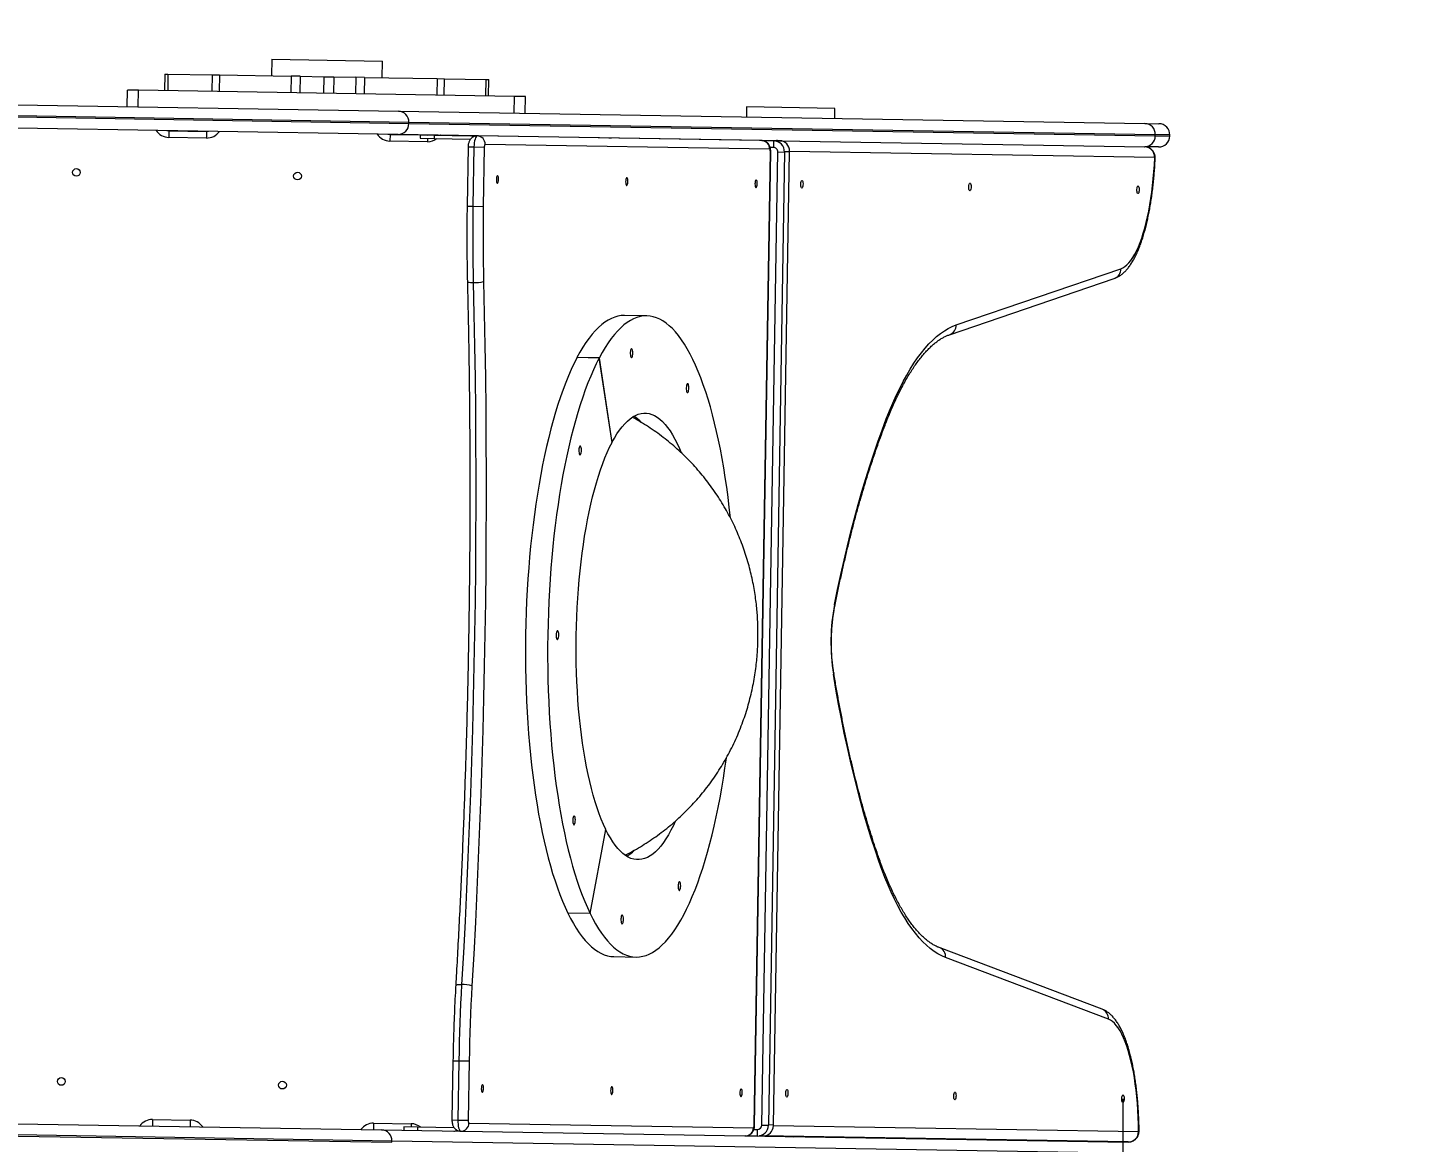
# Model space of a CAD drawing. Header units: millimetres. Extents: x 11861 to 22655, y -2514 to 8239.
# Drawn here: x 20133 to 21394, y 3052 to 4059 of the extents above; entities that cross this region are included whole.
import ezdxf

# ---------------------------------------------------------------- set-up
doc = ezdxf.new("R2010")
doc.units = ezdxf.units.MM
for name, color, linetype in [('DIKOM_ЗОНА', 80, 'Continuous'), ('DIKOM_ОБЪЕКТ', 7, 'Continuous'), ('DIKOM_РАЗМЕР_ОБЪЕКТА', 7, 'Continuous')]:
    doc.layers.add(name, color=color, linetype=linetype)
doc.styles.add('style1', font='arial.ttf', dxfattribs={"width": 0.8})
doc.dimstyles.new('1-50', dxfattribs={"dimtxt": 300, "dimasz": 200, "dimexe": 100, "dimexo": 0, "dimgap": 100, "dimtad": 1, "dimtxsty": 'style1', "dimcen": 200, "dimclrd": 7, "dimclre": 7, "dimclrt": 7, "dimadec": 1, "dimazin": 2, "dimtfac": 1, "dimtmove": 0, "dimatfit": 2, "dimfxl": 0, "dimlwd": 25, "dimlwe": 18, "dimarcsym": 0})

# ---------------------------------------------------------------- blocks, each defined once
blk = doc.blocks.new('*D2')
at = {"layer": 'Defpoints', "color": 0, "transparency": 16777216}
for p in [(15368.6, 3285.8), (21123.9, 3091.2), (21123.9, -1634.5)]:
    blk.add_point(p, dxfattribs=at)
at = {"layer": 'DIKOM_РАЗМЕР_ОБЪЕКТА', "color": 7, "lineweight": 18, "transparency": 16777216}
for p, q in [((15368.6, 3285.8), (15368.6, -1734.5)), ((21123.9, 3091.2), (21123.9, -1734.5))]:
    blk.add_line(p, q, dxfattribs=at)
at = {"layer": 'DIKOM_РАЗМЕР_ОБЪЕКТА', "color": 7, "lineweight": 25, "transparency": 16777216}
blk.add_line((15568.6, -1634.5), (20923.9, -1634.5), dxfattribs=at)
at = {"layer": 'DIKOM_РАЗМЕР_ОБЪЕКТА', "color": 7, "transparency": 16777216}
for points in [[(15568.6, -1601.2), (15568.6, -1667.8), (15368.6, -1634.5)], [(20923.9, -1601.2), (20923.9, -1667.8), (21123.9, -1634.5)]]:
    blk.add_solid(points, dxfattribs=at)
at = {"layer": 'DIKOM_РАЗМЕР_ОБЪЕКТА', "color": 7, "transparency": 16777216, "insert": (18236, -1381.3), "char_height": 300, "attachment_point": 5, "style": 'style1'}
blk.add_mtext('5800', dxfattribs=at)

msp = doc.modelspace()

# ---------------------------------------------------------------- linework, layer by layer
at = {"layer": 'DIKOM_ЗОНА', "color": 3}
msp.add_lwpolyline([(21155.446, 5463.208, -0.41677731), (22655.389, 3950.09), (22644.115, 2661.047, -0.3209542), (21879.007, 1611.419, 0.44512755), (21729.749, 1271.204, -0.31435714), (21561.359, 371.349), (20501.764, -669.872, -0.19891237), (19792.123, -956.571), (18591.204, -946.068, -0.43692321), (16361.83, 1504.354, 0.43692321), (16114.933, 1775.732), (14345.769, 1791.204, -0.41421356), (13354.552, 2799.911), (13368.807, 4429.875, -0.41421356), (14377.514, 5421.092), (16786.632, 5400.023, 0.41421356), (17038.809, 5647.827), (17047.988, 6697.368, -0.41421356), (18561.048, 8184.193), (19371.017, 8177.109, -0.41421356), (20857.842, 6664.049), (20849.546, 5715.394, 0.41677731), (21099.536, 5463.208)], format="xyb", close=True, dxfattribs=at)
at = {"layer": 'DIKOM_ОБЪЕКТ', "color": 7, "linetype": 'Continuous', "lineweight": 15}
for p, q in [((20354.117, 4031.069), (20353.869, 4016.071)), ((20354.117, 4031.069), (20454.103, 4029.414)), ((20453.855, 4014.416), (20454.103, 4029.414)), ((20257.264, 4017.671), (20257.015, 4002.673)), ((20257.264, 4017.671), (20260.17, 4017.623)), ((20260.17, 4017.623), (20259.922, 4002.625)), ((20260.17, 4017.623), (20300.066, 4016.962)), ((20300.066, 4016.962), (20299.818, 4001.964)), ((20300.066, 4016.962), (20306.796, 4016.851)), ((20306.796, 4016.851), (20306.548, 4001.853)), ((20306.796, 4016.851), (20371.568, 4015.778)), ((20371.568, 4015.778), (20371.32, 4000.78)), ((20379.683, 4015.644), (20371.568, 4015.778)), ((20379.683, 4015.644), (20379.435, 4000.646)), ((20379.683, 4015.644), (20401.259, 4015.287)), ((20401.259, 4015.287), (20401.011, 4000.289)), ((20401.259, 4015.287), (20410.282, 4015.137)), ((20410.282, 4015.137), (20410.034, 4000.139)), ((20410.282, 4015.137), (20429.955, 4014.811)), ((20429.955, 4014.811), (20429.707, 3999.814)), ((20437.981, 4014.679), (20429.955, 4014.811)), ((20437.981, 4014.679), (20437.733, 3999.681)), ((20437.981, 4014.679), (20503.712, 4013.59)), ((20503.712, 4013.59), (20503.463, 3998.592)), ((20503.712, 4013.59), (20510.316, 4013.481)), ((20510.068, 3998.483), (20510.316, 4013.481)), ((20510.316, 4013.481), (20547.674, 4012.862)), ((20547.674, 4012.862), (20547.425, 3997.864)), ((20547.674, 4012.862), (20550.46, 4012.816)), ((20550.212, 3997.818), (20550.46, 4012.816)), ((20223.39, 3988.227), (20223.638, 4003.225)), ((20233.637, 4003.06), (20223.638, 4003.225)), ((20233.389, 3988.062), (20233.637, 4003.06)), ((20573.59, 3997.431), (20233.637, 4003.06)), ((20573.342, 3982.433), (20573.59, 3997.431)), ((20583.589, 3997.266), (20573.59, 3997.431)), ((20000.13, 3991.924), (20468.656, 3984.167)), ((20583.341, 3982.268), (20583.589, 3997.266)), ((20783.462, 3987.956), (20783.313, 3978.957)), ((20863.451, 3986.631), (20783.462, 3987.956)), ((20863.302, 3977.633), (20863.451, 3986.631)), ((19999.948, 3980.925), (20478.035, 3973.01)), ((20478.052, 3974.01), (19999.965, 3981.925)), ((20468.656, 3984.167), (21143.761, 3972.989)), ((20478.035, 3973.01), (20478.052, 3974.01)), ((20478.035, 3973.01), (21153.141, 3961.832)), ((21153.158, 3962.832), (20478.052, 3974.01)), ((21143.761, 3972.989), (21156.431, 3972.779)), ((20468.308, 3963.169), (20018.07, 3970.624)), ((20261.033, 3966.367), (20260.934, 3960.368)), ((20294.929, 3959.805), (20260.934, 3960.368)), ((20261.033, 3966.367), (20295.029, 3965.804)), ((20295.029, 3965.804), (20294.929, 3959.805)), ((20461.006, 3963.056), (20460.907, 3957.057)), ((20461.006, 3963.056), (20488.296, 3962.604)), ((20813.377, 3957.456), (20468.308, 3963.169)), ((20488.296, 3962.604), (20488.247, 3959.605)), ((20488.247, 3959.605), (20500.982, 3959.394)), ((20488.296, 3962.604), (20501.032, 3962.393)), ((20501.032, 3962.393), (20500.982, 3959.394)), ((20501.032, 3962.393), (20533.542, 3961.855)), ((20540.019, 3961.748), (20533.542, 3961.855)), ((20797.271, 3957.488), (20540.019, 3961.748)), ((21153.141, 3961.832), (21153.158, 3962.832)), ((21166.248, 3961.615), (21166.265, 3962.615)), ((20494.902, 3956.494), (20460.907, 3957.057)), ((20500.982, 3959.394), (20533.492, 3958.855)), ((20531.623, 3951.885), (20530.736, 3898.269)), ((20533.492, 3958.855), (20533.803, 3958.833)), ((20536.93, 3951.798), (20536.042, 3898.181)), ((20536.93, 3951.798), (20546.294, 3951.642)), ((20546.294, 3951.642), (20545.406, 3898.026)), ((20804.318, 3949.871), (20547.066, 3954.13)), ((20757.83, 3958.376), (20757.826, 3958.142)), ((20790.439, 3067.48), (20805.007, 3947.359)), ((20790.767, 3067.474), (20805.335, 3947.354)), ((20797.224, 3067.367), (20811.792, 3947.247)), ((20797.271, 3957.488), (20807.958, 3957.312)), ((20817.791, 3947.147), (20803.223, 3067.268)), ((20822.149, 3947.31), (20807.581, 3067.43)), ((20807.958, 3957.312), (20807.859, 3951.312)), ((20811.465, 3957.488), (20813.377, 3957.456)), ((20811.792, 3947.247), (20817.791, 3947.147)), ((20813.377, 3957.456), (21143.58, 3951.989)), ((21152.506, 3942.34), (20822.303, 3947.807)), ((21156.084, 3951.782), (21143.58, 3951.989)), ((20536.042, 3898.181), (20545.406, 3898.026)), ((20973.01, 3790.827), (21121.964, 3841.605)), ((20966.991, 3781.985), (21115.945, 3832.764)), ((20693.225, 3799.113), (20673.145, 3799.445)), ((20650.18, 3760.941), (20630.1, 3761.273)), ((20630.1, 3761.273), (20630.105, 3761.237)), ((20650.231, 3760.993), (20630.152, 3761.325)), ((20650.18, 3760.941), (20661.785, 3684.536)), ((20661.836, 3684.588), (20650.231, 3760.993)), ((20641.943, 3258.766), (20656.063, 3334.761)), ((20656.026, 3334.886), (20656.002, 3334.887)), ((20656.026, 3334.886), (20656.02, 3334.851)), ((20641.943, 3258.766), (20621.863, 3259.099)), ((20663.558, 3219.701), (20683.638, 3219.369)), ((21105.008, 3172.187), (20957.817, 3227.869)), ((21110.731, 3163.151), (20963.539, 3218.833)), ((20517.943, 3125.623), (20517.055, 3072.006)), ((20523.25, 3125.535), (20522.362, 3071.918)), ((20523.25, 3125.535), (20532.613, 3125.38)), ((20532.613, 3125.38), (20531.726, 3071.763)), ((19988.169, 3070.761), (20453.405, 3063.058)), ((20246.233, 3072.489), (20246.134, 3066.49)), ((20246.233, 3072.489), (20280.229, 3071.927)), ((20280.229, 3071.927), (20280.13, 3065.927)), ((20446.206, 3069.178), (20446.107, 3063.179)), ((20446.206, 3069.178), (20480.201, 3068.616)), ((20473.447, 3065.727), (20473.397, 3062.727)), ((20486.182, 3065.516), (20473.447, 3065.727)), ((20486.133, 3062.517), (20486.182, 3065.516)), ((20518.692, 3064.978), (20486.182, 3065.516)), ((20519.021, 3064.992), (20518.692, 3064.978)), ((20522.362, 3071.918), (20531.726, 3071.763)), ((20532.415, 3069.251), (20789.667, 3064.992)), ((20797.224, 3067.367), (20803.223, 3067.268)), ((20807.719, 3066.928), (21137.922, 3061.461)), ((19984.698, 3059.817), (20462.785, 3051.902)), ((20462.801, 3052.902), (19984.714, 3060.817)), ((20453.405, 3063.058), (21128.511, 3051.881)), ((20462.785, 3051.902), (20462.801, 3052.902)), ((21137.907, 3041.724), (20462.801, 3052.902)), ((20793.059, 3057.435), (20782.372, 3057.612)), ((20793.159, 3063.434), (20793.059, 3057.435)), ((20796.566, 3057.611), (20795.215, 3057.634)), ((20796.566, 3057.611), (20798.478, 3057.58)), ((21128.681, 3052.112), (20798.478, 3057.58)), ((20848.052, 3056.524), (20848.056, 3056.759))]:
    msp.add_line(p, q, dxfattribs=at)
at = {"layer": 'DIKOM_ОБЪЕКТ', "color": 8, "linetype": 'Continuous', "lineweight": 15}
for p, q in [((20494.951, 3959.494), (20494.902, 3956.494)), ((20506.652, 3962.535), (20506.489, 3962.303)), ((20649.491, 3959.935), (20649.335, 3960.172)), ((21153.141, 3961.832), (21166.248, 3961.615)), ((21166.265, 3962.615), (21153.158, 3962.832)), ((20531.623, 3951.885), (20536.93, 3951.798)), ((20770.562, 3957.931), (20770.565, 3958.165)), ((20807.859, 3951.312), (20804.823, 3951.363)), ((20805.007, 3947.359), (20805.335, 3947.354)), ((20822.149, 3947.31), (20817.793, 3947.382)), ((20530.736, 3898.269), (20536.042, 3898.181)), ((20681.466, 3315.654), (20677.429, 3312.103)), ((20517.943, 3125.623), (20523.25, 3125.535)), ((20480.201, 3068.616), (20480.152, 3065.616)), ((20517.055, 3072.006), (20522.362, 3071.918)), ((20790.439, 3067.48), (20790.767, 3067.474)), ((20807.581, 3067.43), (20803.227, 3067.502)), ((20790.134, 3063.484), (20793.159, 3063.434))]:
    msp.add_line(p, q, dxfattribs=at)
at = {"layer": 'DIKOM_ОБЪЕКТ', "color": 7, "linetype": 'Continuous', "lineweight": 15, "flags": 128}
for points in [[(20259.115, 3966.633), (20259.475, 3966.546), (20261.033, 3966.367)], [(20295.029, 3965.804), (20296.592, 3965.932), (20296.954, 3966.007)], [(20459.088, 3963.322), (20459.448, 3963.235), (20461.006, 3963.056)], [(20495.001, 3962.493), (20496.564, 3962.621), (20496.927, 3962.696)], [(20540.019, 3961.748), (20539.445, 3961.565), (20538.887, 3961.005), (20538.367, 3960.09), (20537.903, 3958.853), (20537.514, 3957.344), (20537.216, 3955.62), (20537.018, 3953.747), (20536.93, 3951.798)], [(20659.06, 3960.011), (20659.42, 3959.925), (20660.978, 3959.745)], [(20547.066, 3954.13), (20546.922, 3954.084), (20546.783, 3953.944), (20546.653, 3953.716), (20546.537, 3953.406), (20546.44, 3953.029), (20546.365, 3952.598), (20546.316, 3952.13), (20546.294, 3951.642)], [(20803.075, 3957.627), (20804.193, 3957.493), (20804.659, 3957.366)], [(20805.007, 3947.359), (20805.001, 3947.847), (20804.967, 3948.317), (20804.907, 3948.75), (20804.822, 3949.13), (20804.717, 3949.443), (20804.594, 3949.676), (20804.459, 3949.82), (20804.318, 3949.871)], [(20822.303, 3947.807), (20822.275, 3947.798), (20822.247, 3947.77), (20822.221, 3947.724), (20822.198, 3947.662), (20822.178, 3947.587), (20822.163, 3947.501), (20822.154, 3947.407), (20822.149, 3947.31)], [(21121.964, 3841.605), (21123.827, 3842.423), (21125.678, 3843.602), (21127.512, 3845.139), (21129.323, 3847.027), (21131.105, 3849.262), (21132.851, 3851.835), (21134.557, 3854.739), (21136.216, 3857.963), (21137.823, 3861.498), (21139.372, 3865.331), (21140.859, 3869.45), (21142.28, 3873.841), (21143.628, 3878.49), (21144.9, 3883.382), (21146.091, 3888.501), (21147.198, 3893.829), (21148.217, 3899.35), (21149.145, 3905.045), (21149.978, 3910.895), (21150.714, 3916.882), (21151.35, 3922.985), (21151.885, 3929.185), (21152.316, 3935.461), (21152.643, 3941.793)], [(21152.643, 3941.793), (21152.644, 3941.896), (21152.639, 3941.997), (21152.628, 3942.092), (21152.611, 3942.176), (21152.59, 3942.245), (21152.564, 3942.297), (21152.536, 3942.329), (21152.506, 3942.34)], [(20558.296, 3925.94), (20557.96, 3925.756), (20557.655, 3925.213), (20557.413, 3924.369), (20557.26, 3923.316), (20557.213, 3922.169), (20557.277, 3921.051), (20557.446, 3920.083), (20557.7, 3919.371), (20558.012, 3918.992), (20558.349, 3918.986), (20558.674, 3919.355), (20558.951, 3920.058), (20559.151, 3921.02), (20559.253, 3922.135), (20559.244, 3923.283), (20559.126, 3924.341), (20558.912, 3925.192), (20558.625, 3925.745), (20558.296, 3925.94)], [(20675.228, 3924.004), (20674.893, 3923.82), (20674.588, 3923.277), (20674.345, 3922.433), (20674.193, 3921.38), (20674.146, 3920.233), (20674.21, 3919.115), (20674.378, 3918.147), (20674.632, 3917.435), (20674.945, 3917.056), (20675.282, 3917.05), (20675.606, 3917.419), (20675.884, 3918.122), (20676.084, 3919.083), (20676.185, 3920.199), (20676.176, 3921.347), (20676.059, 3922.405), (20675.844, 3923.256), (20675.557, 3923.809), (20675.228, 3924.004)], [(20792.161, 3922.068), (20791.826, 3921.884), (20791.52, 3921.341), (20791.278, 3920.497), (20791.125, 3919.444), (20791.079, 3918.297), (20791.143, 3917.178), (20791.311, 3916.211), (20791.565, 3915.499), (20791.878, 3915.12), (20792.214, 3915.114), (20792.539, 3915.483), (20792.817, 3916.186), (20793.017, 3917.147), (20793.118, 3918.263), (20793.109, 3919.411), (20792.991, 3920.469), (20792.777, 3921.32), (20792.49, 3921.873), (20792.161, 3922.068)], [(20833.45, 3914.618), (20833.121, 3914.813), (20832.834, 3915.366), (20832.62, 3916.218), (20832.502, 3917.275), (20832.493, 3918.423), (20832.595, 3919.539), (20832.795, 3920.5), (20833.072, 3921.203), (20833.397, 3921.572), (20833.734, 3921.567), (20834.046, 3921.187), (20834.3, 3920.475), (20834.469, 3919.508), (20834.533, 3918.39), (20834.486, 3917.242), (20834.333, 3916.189), (20834.091, 3915.346), (20833.786, 3914.802), (20833.45, 3914.618)], [(20985.463, 3912.101), (20985.134, 3912.296), (20984.847, 3912.85), (20984.633, 3913.701), (20984.515, 3914.758), (20984.506, 3915.907), (20984.607, 3917.022), (20984.807, 3917.983), (20985.085, 3918.687), (20985.41, 3919.055), (20985.746, 3919.05), (20986.059, 3918.67), (20986.313, 3917.958), (20986.481, 3916.991), (20986.545, 3915.873), (20986.498, 3914.725), (20986.346, 3913.672), (20986.104, 3912.829), (20985.798, 3912.285), (20985.463, 3912.101)], [(21137.475, 3909.584), (21137.146, 3909.779), (21136.859, 3910.333), (21136.645, 3911.184), (21136.527, 3912.241), (21136.518, 3913.39), (21136.62, 3914.505), (21136.82, 3915.467), (21137.097, 3916.17), (21137.422, 3916.538), (21137.759, 3916.533), (21138.071, 3916.154), (21138.325, 3915.442), (21138.494, 3914.474), (21138.558, 3913.356), (21138.511, 3912.208), (21138.358, 3911.156), (21138.116, 3910.312), (21137.811, 3909.768), (21137.475, 3909.584)], [(20536.042, 3898.181), (20535.921, 3889.53), (20535.843, 3880.881), (20535.81, 3872.237), (20535.82, 3863.599), (20535.874, 3854.971), (20535.971, 3846.356), (20536.113, 3837.755), (20536.298, 3829.171)], [(20545.406, 3898.026), (20545.286, 3889.505), (20545.21, 3880.986), (20545.177, 3872.471), (20545.187, 3863.963), (20545.24, 3855.464), (20545.336, 3846.978), (20545.476, 3838.506), (20545.658, 3830.052)], [(20536.298, 3829.171), (20536.938, 3800.464), (20537.472, 3771.713), (20537.899, 3742.923), (20538.219, 3714.097), (20538.433, 3685.242), (20538.54, 3656.36), (20538.541, 3627.458), (20538.434, 3598.539), (20538.222, 3569.608), (20537.902, 3540.669), (20537.476, 3511.728), (20536.944, 3482.789), (20536.305, 3453.856), (20535.56, 3424.933), (20534.709, 3396.027), (20533.751, 3367.14), (20532.688, 3338.278), (20531.519, 3309.445), (20530.245, 3280.646), (20528.865, 3251.886), (20527.38, 3223.168), (20525.79, 3194.498)], [(20545.658, 3830.052), (20546.3, 3801.251), (20546.835, 3772.406), (20547.264, 3743.522), (20547.585, 3714.602), (20547.8, 3685.653), (20547.907, 3656.677), (20547.908, 3627.68), (20547.801, 3598.667), (20547.588, 3569.642), (20547.268, 3540.609), (20546.84, 3511.573), (20546.306, 3482.539), (20545.665, 3453.512), (20544.918, 3424.495), (20544.064, 3395.494), (20543.103, 3366.513), (20542.036, 3337.557), (20540.864, 3308.631), (20539.585, 3279.738), (20538.201, 3250.883), (20536.711, 3222.072), (20535.116, 3193.308)], [(20673.145, 3799.445), (20673.13, 3799.445), (20670.168, 3799.316), (20667.204, 3798.833), (20664.242, 3797.998), (20661.284, 3796.811), (20658.335, 3795.275), (20655.399, 3793.39), (20652.478, 3791.159), (20649.576, 3788.585), (20646.698, 3785.671), (20643.845, 3782.421), (20641.023, 3778.838), (20638.234, 3774.926), (20635.481, 3770.692), (20632.769, 3766.139), (20630.1, 3761.273)], [(20768.815, 3616.578), (20767.818, 3625.856), (20766.719, 3635.049), (20765.524, 3644.088), (20764.236, 3652.963), (20762.855, 3661.662), (20761.383, 3670.176), (20759.823, 3678.494), (20758.175, 3686.605), (20756.443, 3694.501), (20754.627, 3702.17), (20752.731, 3709.604), (20750.757, 3716.794), (20748.707, 3723.731), (20746.583, 3730.407), (20744.389, 3736.813), (20742.126, 3742.941), (20739.798, 3748.785), (20737.407, 3754.337), (20734.957, 3759.59), (20732.449, 3764.538), (20729.889, 3769.175), (20727.277, 3773.495), (20724.619, 3777.493), (20721.916, 3781.164), (20719.172, 3784.504), (20716.392, 3787.508), (20713.576, 3790.173), (20710.731, 3792.496), (20707.858, 3794.473), (20704.961, 3796.103), (20702.045, 3797.383), (20699.111, 3798.312), (20696.165, 3798.889), (20693.209, 3799.113), (20690.248, 3798.983), (20687.284, 3798.501), (20684.321, 3797.666), (20681.364, 3796.479), (20678.415, 3794.942), (20675.478, 3793.057), (20672.558, 3790.827), (20669.656, 3788.253), (20666.777, 3785.339), (20663.925, 3782.088), (20661.103, 3778.505), (20658.313, 3774.594), (20655.561, 3770.359), (20652.849, 3765.806), (20650.18, 3760.941)], [(20909.849, 3705.818), (20912.793, 3713.171), (20915.795, 3720.234), (20918.852, 3726.999), (20921.963, 3733.462), (20925.124, 3739.616), (20928.332, 3745.455), (20931.584, 3750.975), (20934.878, 3756.171), (20938.211, 3761.038), (20941.58, 3765.572), (20944.981, 3769.769), (20948.413, 3773.625), (20951.871, 3777.137), (20955.353, 3780.301), (20958.855, 3783.115), (20962.375, 3785.577), (20965.91, 3787.684), (20969.456, 3789.434), (20973.01, 3790.827)], [(20630.152, 3761.325), (20627.529, 3756.153), (20624.956, 3750.68), (20622.437, 3744.914), (20619.973, 3738.86), (20617.568, 3732.528), (20615.225, 3725.923), (20612.947, 3719.055), (20610.737, 3711.932), (20608.596, 3704.562), (20606.529, 3696.954), (20604.537, 3689.119), (20602.623, 3681.064), (20600.789, 3672.8), (20599.037, 3664.338), (20597.37, 3655.687), (20595.789, 3646.857), (20594.297, 3637.861), (20592.895, 3628.708), (20591.585, 3619.41), (20590.368, 3609.978), (20589.247, 3600.424), (20588.222, 3590.759), (20587.295, 3580.995), (20586.466, 3571.144), (20585.738, 3561.218), (20585.11, 3551.229), (20584.584, 3541.189), (20584.159, 3531.111), (20583.838, 3521.006), (20583.619, 3510.887), (20583.504, 3500.767), (20583.492, 3490.657), (20583.583, 3480.571), (20583.778, 3470.52), (20584.076, 3460.516), (20584.477, 3450.572), (20584.979, 3440.699), (20585.584, 3430.911), (20586.289, 3421.219), (20587.095, 3411.634), (20587.999, 3402.168), (20589.002, 3392.833), (20590.101, 3383.64), (20591.296, 3374.601), (20592.584, 3365.726), (20593.965, 3357.026), (20595.437, 3348.513), (20596.997, 3340.195), (20598.645, 3332.084), (20600.377, 3324.188), (20602.192, 3316.519), (20604.088, 3309.085), (20606.063, 3301.895), (20608.113, 3294.958), (20610.236, 3288.282), (20612.431, 3281.876), (20614.694, 3275.748), (20617.022, 3269.904), (20619.413, 3264.352), (20621.863, 3259.099)], [(20650.231, 3760.993), (20647.609, 3755.82), (20645.036, 3750.348), (20642.516, 3744.581), (20640.053, 3738.528), (20637.648, 3732.195), (20635.305, 3725.591), (20633.027, 3718.723), (20630.816, 3711.599), (20628.676, 3704.229), (20626.609, 3696.622), (20624.616, 3688.786), (20622.702, 3680.731), (20620.868, 3672.468), (20619.116, 3664.005), (20617.449, 3655.354), (20615.868, 3646.525), (20614.376, 3637.529), (20612.974, 3628.376), (20611.664, 3619.078), (20610.448, 3609.646), (20609.327, 3600.092), (20608.302, 3590.427), (20607.374, 3580.663), (20606.546, 3570.812), (20605.817, 3560.886), (20605.19, 3550.896), (20604.663, 3540.857), (20604.239, 3530.778), (20603.917, 3520.674), (20603.698, 3510.555), (20603.583, 3500.435), (20603.571, 3490.325), (20603.663, 3480.238), (20603.858, 3470.187), (20604.155, 3460.183), (20604.556, 3450.239), (20605.059, 3440.367), (20605.664, 3430.579), (20606.369, 3420.886), (20607.175, 3411.301), (20608.079, 3401.835), (20609.082, 3392.501), (20610.181, 3383.308), (20611.375, 3374.269), (20612.664, 3365.394), (20614.045, 3356.694), (20615.516, 3348.18), (20617.077, 3339.862), (20618.724, 3331.751), (20620.457, 3323.856), (20622.272, 3316.187), (20624.168, 3308.752), (20626.142, 3301.562), (20628.192, 3294.625), (20630.316, 3287.95), (20632.511, 3281.544), (20634.773, 3275.415), (20637.102, 3269.571), (20639.492, 3264.02), (20641.943, 3258.766)], [(20680.427, 3763.454), (20680.573, 3764.562), (20680.618, 3765.751), (20680.56, 3766.914), (20680.403, 3767.949), (20680.16, 3768.764), (20679.855, 3769.286), (20679.513, 3769.47), (20679.166, 3769.297), (20678.843, 3768.785), (20678.574, 3767.978), (20678.383, 3766.949), (20678.286, 3765.788), (20678.292, 3764.598), (20678.402, 3763.487), (20678.603, 3762.551), (20678.88, 3761.875), (20679.208, 3761.518), (20679.556, 3761.513), (20679.895, 3761.859), (20680.194, 3762.526), (20680.427, 3763.454)], [(20731.123, 3731.667), (20731.268, 3732.775), (20731.314, 3733.963), (20731.256, 3735.127), (20731.098, 3736.162), (20730.856, 3736.977), (20730.551, 3737.499), (20730.209, 3737.682), (20729.861, 3737.51), (20729.539, 3736.998), (20729.27, 3736.191), (20729.078, 3735.161), (20728.982, 3734), (20728.988, 3732.811), (20729.097, 3731.699), (20729.299, 3730.764), (20729.576, 3730.087), (20729.903, 3729.731), (20730.252, 3729.725), (20730.591, 3730.071), (20730.89, 3730.738), (20731.123, 3731.667)], [(20661.785, 3684.536), (20664.019, 3688.577), (20666.297, 3692.303), (20668.613, 3695.708), (20670.964, 3698.786), (20673.346, 3701.53), (20675.754, 3703.938), (20678.184, 3706.003), (20680.633, 3707.724), (20683.095, 3709.096), (20685.566, 3710.117), (20688.043, 3710.785), (20690.52, 3711.1), (20692.993, 3711.061), (20695.458, 3710.667), (20697.911, 3709.92), (20700.348, 3708.821), (20702.763, 3707.371), (20705.153, 3705.574), (20707.514, 3703.432), (20709.842, 3700.949), (20712.132, 3698.13), (20714.38, 3694.979), (20716.583, 3691.502), (20718.736, 3687.705), (20720.836, 3683.595), (20722.88, 3679.179), (20724.489, 3675.386)], [(20681.252, 3706.796), (20680.794, 3707.044), (20680.112, 3707.388)], [(20863.015, 3538.045), (20865.799, 3551.665), (20868.677, 3565.065), (20871.647, 3578.235), (20874.708, 3591.169), (20877.857, 3603.857), (20881.092, 3616.293), (20884.413, 3628.469), (20887.815, 3640.377), (20891.299, 3652.011), (20894.861, 3663.363), (20898.499, 3674.426), (20902.211, 3685.194), (20905.995, 3695.66), (20909.849, 3705.818)], [(20656.063, 3334.761), (20654.02, 3339.177), (20652.037, 3343.892), (20650.118, 3348.896), (20648.266, 3354.181), (20646.485, 3359.739), (20644.778, 3365.559), (20643.147, 3371.63), (20641.596, 3377.943), (20640.127, 3384.487), (20638.743, 3391.249), (20637.446, 3398.218), (20636.238, 3405.382), (20635.123, 3412.728), (20634.1, 3420.243), (20633.174, 3427.914), (20632.344, 3435.728), (20631.612, 3443.671), (20630.981, 3451.728), (20630.45, 3459.887), (20630.021, 3468.132), (20629.695, 3476.449), (20629.472, 3484.824), (20629.352, 3493.241), (20629.336, 3501.686), (20629.424, 3510.145), (20629.615, 3518.602), (20629.91, 3527.042), (20630.307, 3535.451), (20630.807, 3543.815), (20631.407, 3552.117), (20632.108, 3560.344), (20632.908, 3568.481), (20633.805, 3576.515), (20634.798, 3584.43), (20635.885, 3592.213), (20637.064, 3599.851), (20638.334, 3607.33), (20639.692, 3614.636), (20641.135, 3621.758), (20642.661, 3628.682), (20644.268, 3635.396), (20645.952, 3641.889), (20647.711, 3648.15), (20649.541, 3654.166), (20651.439, 3659.929), (20653.403, 3665.426), (20655.428, 3670.65), (20657.511, 3675.591), (20659.649, 3680.239), (20661.836, 3684.588)], [(20633.055, 3681.294), (20632.707, 3681.122), (20632.384, 3680.609), (20632.115, 3679.803), (20631.924, 3678.773), (20631.828, 3677.612), (20631.834, 3676.423), (20631.943, 3675.311), (20632.145, 3674.375), (20632.422, 3673.699), (20632.749, 3673.342), (20633.098, 3673.337), (20633.437, 3673.683), (20633.736, 3674.35), (20633.968, 3675.279), (20634.114, 3676.386), (20634.16, 3677.575), (20634.101, 3678.738), (20633.944, 3679.774), (20633.702, 3680.588), (20633.396, 3681.111), (20633.055, 3681.294)], [(20612.535, 3514.415), (20612.187, 3514.242), (20611.864, 3513.73), (20611.596, 3512.923), (20611.404, 3511.894), (20611.307, 3510.733), (20611.314, 3509.543), (20611.423, 3508.432), (20611.625, 3507.496), (20611.902, 3506.82), (20612.229, 3506.463), (20612.578, 3506.458), (20612.916, 3506.804), (20613.216, 3507.471), (20613.448, 3508.399), (20613.594, 3509.507), (20613.64, 3510.695), (20613.581, 3511.859), (20613.424, 3512.894), (20613.182, 3513.709), (20612.876, 3514.231), (20612.535, 3514.415)], [(20903.227, 3305.887), (20899.712, 3316.167), (20896.276, 3326.752), (20892.923, 3337.637), (20889.653, 3348.815), (20886.469, 3360.278), (20883.372, 3372.02), (20880.366, 3384.035), (20877.45, 3396.314), (20874.628, 3408.85), (20871.901, 3421.636), (20869.27, 3434.663), (20866.737, 3447.925), (20864.304, 3461.413), (20861.973, 3475.118)], [(20641.949, 3258.802), (20644.413, 3253.944), (20646.974, 3249.307), (20649.585, 3244.987), (20652.244, 3240.989), (20654.947, 3237.318), (20657.69, 3233.978), (20660.471, 3230.974), (20663.286, 3228.309), (20666.132, 3225.986), (20669.005, 3224.009), (20671.901, 3222.379), (20674.818, 3221.098), (20677.751, 3220.169), (20680.698, 3219.593), (20683.653, 3219.369), (20686.615, 3219.498), (20689.579, 3219.981), (20692.541, 3220.816), (20695.499, 3222.003), (20698.448, 3223.539), (20701.384, 3225.424), (20704.305, 3227.655), (20707.207, 3230.229), (20710.085, 3233.143), (20712.938, 3236.394), (20715.76, 3239.977), (20718.549, 3243.888), (20721.302, 3248.122), (20724.014, 3252.675), (20726.683, 3257.541), (20729.306, 3262.713), (20731.878, 3268.186), (20734.398, 3273.952), (20736.862, 3280.006), (20739.267, 3286.338), (20741.61, 3292.943), (20743.888, 3299.811), (20746.098, 3306.934), (20748.238, 3314.304), (20750.306, 3321.912), (20752.298, 3329.747), (20754.212, 3337.802), (20756.046, 3346.066), (20757.798, 3354.528), (20759.465, 3363.179), (20761.046, 3372.008), (20762.538, 3381.005), (20763.94, 3390.158), (20765.219, 3399.222)], [(20627.537, 3346.969), (20627.19, 3346.797), (20626.867, 3346.285), (20626.598, 3345.478), (20626.407, 3344.448), (20626.31, 3343.287), (20626.316, 3342.098), (20626.425, 3340.986), (20626.627, 3340.051), (20626.904, 3339.375), (20627.232, 3339.018), (20627.58, 3339.012), (20627.919, 3339.358), (20628.218, 3340.025), (20628.451, 3340.954), (20628.596, 3342.062), (20628.642, 3343.25), (20628.584, 3344.414), (20628.426, 3345.449), (20628.184, 3346.264), (20627.879, 3346.786), (20627.537, 3346.969)], [(20718.977, 3341.984), (20717.266, 3338.294), (20715.078, 3333.946), (20712.843, 3329.905), (20710.566, 3326.179), (20708.249, 3322.774), (20705.898, 3319.696), (20703.517, 3316.951), (20701.109, 3314.544), (20698.678, 3312.478), (20696.23, 3310.758), (20693.768, 3309.386), (20691.296, 3308.365), (20688.82, 3307.696), (20686.343, 3307.381), (20683.87, 3307.421), (20681.404, 3307.814), (20678.951, 3308.562), (20676.515, 3309.661), (20674.099, 3311.111), (20671.709, 3312.908), (20669.348, 3315.05), (20667.021, 3317.533), (20664.731, 3320.352), (20662.483, 3323.503), (20660.28, 3326.98), (20658.127, 3330.776), (20656.026, 3334.886)], [(20673.585, 3311.466), (20674.25, 3311.775), (20674.716, 3312.007)], [(20963.539, 3218.833), (20960.033, 3220.342), (20956.547, 3222.209), (20953.084, 3224.432), (20949.648, 3227.009), (20946.24, 3229.938), (20942.865, 3233.216), (20939.525, 3236.84), (20936.223, 3240.807), (20932.963, 3245.115), (20929.746, 3249.757), (20926.576, 3254.732), (20923.456, 3260.034), (20920.388, 3265.659), (20917.375, 3271.601), (20914.419, 3277.856), (20911.525, 3284.418), (20908.692, 3291.281), (20905.926, 3298.44), (20903.227, 3305.887)], [(20721.681, 3281.604), (20721.883, 3280.669), (20722.16, 3279.993), (20722.487, 3279.636), (20722.836, 3279.63), (20723.175, 3279.976), (20723.474, 3280.643), (20723.707, 3281.572), (20723.852, 3282.68), (20723.898, 3283.868), (20723.839, 3285.032), (20723.682, 3286.067), (20723.44, 3286.882), (20723.135, 3287.404), (20722.793, 3287.587), (20722.445, 3287.415), (20722.123, 3286.903), (20721.854, 3286.096), (20721.662, 3285.066), (20721.566, 3283.905), (20721.572, 3282.716), (20721.681, 3281.604)], [(20621.887, 3259.098), (20624.334, 3254.276), (20626.894, 3249.639), (20629.506, 3245.319), (20632.164, 3241.321), (20634.867, 3237.65), (20637.611, 3234.31), (20640.391, 3231.306), (20643.207, 3228.641), (20646.052, 3226.318), (20648.925, 3224.341), (20651.822, 3222.711), (20654.738, 3221.431), (20657.672, 3220.502), (20660.618, 3219.925), (20663.558, 3219.701)], [(20669.963, 3251.449), (20670.165, 3250.513), (20670.442, 3249.837), (20670.769, 3249.48), (20671.118, 3249.475), (20671.457, 3249.821), (20671.756, 3250.488), (20671.989, 3251.416), (20672.134, 3252.524), (20672.18, 3253.713), (20672.122, 3254.876), (20671.964, 3255.911), (20671.722, 3256.726), (20671.417, 3257.248), (20671.075, 3257.432), (20670.727, 3257.259), (20670.405, 3256.747), (20670.136, 3255.94), (20669.945, 3254.911), (20669.848, 3253.75), (20669.854, 3252.56), (20669.963, 3251.449)], [(20525.79, 3194.498), (20525.321, 3185.925), (20524.895, 3177.334), (20524.512, 3168.726), (20524.172, 3160.105), (20523.876, 3151.473), (20523.624, 3142.832), (20523.415, 3134.185), (20523.25, 3125.535)], [(20535.116, 3193.308), (20534.653, 3184.864), (20534.234, 3176.402), (20533.856, 3167.923), (20533.522, 3159.431), (20533.23, 3150.928), (20532.982, 3142.417), (20532.776, 3133.9), (20532.613, 3125.38)], [(21138.076, 3062.003), (21137.96, 3068.342), (21137.736, 3074.629), (21137.407, 3080.843), (21136.973, 3086.964), (21136.436, 3092.972), (21135.797, 3098.847), (21135.058, 3104.569), (21134.223, 3110.121), (21133.293, 3115.483), (21132.271, 3120.638), (21131.162, 3125.569), (21129.968, 3130.261), (21128.694, 3134.697), (21127.344, 3138.863), (21125.922, 3142.745), (21124.433, 3146.331), (21122.882, 3149.608), (21121.273, 3152.567), (21119.613, 3155.196), (21117.907, 3157.489), (21116.159, 3159.436), (21114.377, 3161.033), (21112.565, 3162.272), (21110.731, 3163.151)], [(20544.688, 3104.053), (20544.352, 3103.869), (20544.047, 3103.325), (20543.805, 3102.482), (20543.652, 3101.429), (20543.605, 3100.281), (20543.67, 3099.163), (20543.838, 3098.196), (20544.092, 3097.484), (20544.404, 3097.104), (20544.741, 3097.099), (20545.066, 3097.468), (20545.343, 3098.171), (20545.544, 3099.132), (20545.645, 3100.248), (20545.636, 3101.396), (20545.518, 3102.453), (20545.304, 3103.305), (20545.017, 3103.858), (20544.688, 3104.053)], [(20661.62, 3102.117), (20661.285, 3101.933), (20660.98, 3101.389), (20660.738, 3100.546), (20660.585, 3099.493), (20660.538, 3098.345), (20660.602, 3097.227), (20660.77, 3096.26), (20661.025, 3095.548), (20661.337, 3095.168), (20661.674, 3095.163), (20661.998, 3095.532), (20662.276, 3096.235), (20662.476, 3097.196), (20662.577, 3098.312), (20662.569, 3099.46), (20662.451, 3100.517), (20662.237, 3101.369), (20661.95, 3101.922), (20661.62, 3102.117)], [(20778.553, 3100.181), (20778.218, 3099.997), (20777.912, 3099.453), (20777.67, 3098.61), (20777.518, 3097.557), (20777.471, 3096.409), (20777.535, 3095.291), (20777.703, 3094.324), (20777.957, 3093.612), (20778.27, 3093.232), (20778.606, 3093.227), (20778.931, 3093.596), (20779.209, 3094.299), (20779.409, 3095.26), (20779.51, 3096.375), (20779.501, 3097.524), (20779.383, 3098.581), (20779.169, 3099.433), (20778.882, 3099.986), (20778.553, 3100.181)], [(20819.843, 3092.731), (20819.514, 3092.926), (20819.226, 3093.479), (20819.012, 3094.33), (20818.895, 3095.388), (20818.886, 3096.536), (20818.987, 3097.651), (20819.187, 3098.613), (20819.464, 3099.316), (20819.789, 3099.685), (20820.126, 3099.679), (20820.439, 3099.3), (20820.693, 3098.588), (20820.861, 3097.62), (20820.925, 3096.502), (20820.878, 3095.355), (20820.725, 3094.302), (20820.483, 3093.458), (20820.178, 3092.915), (20819.843, 3092.731)], [(20971.855, 3090.214), (20971.526, 3090.409), (20971.239, 3090.962), (20971.025, 3091.814), (20970.907, 3092.871), (20970.898, 3094.019), (20970.999, 3095.135), (20971.199, 3096.096), (20971.477, 3096.799), (20971.802, 3097.168), (20972.139, 3097.162), (20972.451, 3096.783), (20972.705, 3096.071), (20972.873, 3095.104), (20972.937, 3093.985), (20972.891, 3092.838), (20972.738, 3091.785), (20972.496, 3090.941), (20972.19, 3090.398), (20971.855, 3090.214)], [(21123.867, 3087.697), (21123.539, 3087.892), (21123.251, 3088.445), (21123.037, 3089.297), (21122.919, 3090.354), (21122.911, 3091.502), (21123.012, 3092.618), (21123.212, 3093.579), (21123.489, 3094.282), (21123.814, 3094.651), (21124.151, 3094.646), (21124.463, 3094.266), (21124.717, 3093.554), (21124.886, 3092.587), (21124.95, 3091.469), (21124.903, 3090.321), (21124.75, 3089.268), (21124.508, 3088.424), (21124.203, 3087.881), (21123.867, 3087.697)], [(20522.362, 3071.918), (20522.386, 3069.967), (20522.521, 3068.088), (20522.763, 3066.355), (20523.101, 3064.834), (20523.523, 3063.583), (20524.014, 3062.651), (20524.553, 3062.073), (20525.12, 3061.871)], [(20531.726, 3071.763), (20531.732, 3071.275), (20531.766, 3070.806), (20531.826, 3070.372), (20531.911, 3069.992), (20532.016, 3069.679), (20532.139, 3069.446), (20532.273, 3069.302), (20532.415, 3069.251)], [(20789.667, 3064.992), (20789.81, 3065.038), (20789.95, 3065.178), (20790.08, 3065.407), (20790.196, 3065.716), (20790.293, 3066.093), (20790.368, 3066.524), (20790.417, 3066.992), (20790.439, 3067.48)], [(20807.581, 3067.43), (20807.582, 3067.333), (20807.589, 3067.239), (20807.601, 3067.152), (20807.618, 3067.076), (20807.639, 3067.013), (20807.664, 3066.967), (20807.691, 3066.938), (20807.719, 3066.928)], [(21137.922, 3061.461), (21137.952, 3061.471), (21137.981, 3061.502), (21138.008, 3061.553), (21138.032, 3061.622), (21138.052, 3061.705), (21138.066, 3061.799), (21138.074, 3061.9), (21138.076, 3062.003)]]:
    msp.add_lwpolyline(points, dxfattribs=at)
at = {"layer": 'DIKOM_ОБЪЕКТ', "color": 8, "linetype": 'Continuous', "lineweight": 15, "flags": 128}
for points in [[(20811.465, 3957.488), (20810.891, 3957.305), (20810.49, 3956.942)], [(21152.643, 3941.793), (21153.005, 3941.619), (21153.05, 3941.534)], [(20530.989, 3829.989), (20531.024, 3829.898), (20531.308, 3829.714), (20531.868, 3829.548), (20532.683, 3829.406), (20533.721, 3829.293), (20534.941, 3829.214), (20536.298, 3829.171)], [(20863.247, 3536.336), (20863.284, 3537.06), (20863.015, 3538.045)], [(20862.262, 3476.817), (20862.274, 3476.093), (20861.973, 3475.118)], [(20520.457, 3193.857), (20520.495, 3193.947), (20520.785, 3194.121), (20521.35, 3194.268), (20522.169, 3194.383), (20523.21, 3194.462), (20524.432, 3194.5), (20525.79, 3194.498)], [(20795.985, 3057.822), (20795.999, 3057.813), (20796.566, 3057.611)], [(20798.478, 3057.58), (20797.911, 3057.781), (20797.385, 3058.34)], [(21138.492, 3062.248), (21138.444, 3062.165), (21138.076, 3062.003)]]:
    msp.add_lwpolyline(points, dxfattribs=at)
at = {"layer": 'DIKOM_ОБЪЕКТ', "color": 7, "linetype": 'Continuous', "lineweight": 15}
for centre in [(20177.399, 3928.746), (20377.372, 3925.435), (20163.791, 3106.859), (20363.764, 3103.548)]:
    msp.add_circle(centre, 3.5, dxfattribs=at)
for centre, radius, start, end in [((20468.247, 3972.958), 9.789, 270.359326, 0.303037), ((20468.27, 3974.385), 9.789, 357.799969, 87.743303), ((21143.376, 3963.208), 9.789, 357.799677, 87.743595), ((21156.266, 3962.781), 10, 359.051451, 89.051451), ((20533.441, 3956.303), 5.553, 57.15081, 88.962514), ((20539.73, 3954.412), 7.342, 357.799539, 87.743904), ((21143.353, 3961.78), 9.789, 270.359034, 0.303329), ((21156.249, 3961.781), 10, 269.051451, 359.051451), ((20796.982, 3950.153), 7.342, 357.800488, 87.742954), ((20807.793, 3947.313), 4, 359.051451, 89.051451), ((20807.793, 3947.313), 10, 359.051451, 89.051451), ((20813.011, 3948.164), 9.299, 357.800158, 87.743069), ((21143.213, 3942.697), 9.3, 357.801625, 87.742353), ((20538.042, 3860.837), 31.714, 266.847885, 283.895567), ((20663.723, 3679.84), 33.693, 42.774463, 57.796539), ((21046.147, 3503.541), 186.354, 169.329911, 188.772991), ((20658.149, 3339.478), 33.605, 300.299657, 315.073856), ((20526.485, 3162.792), 31.714, 74.207336, 91.255018), ((20525.074, 3069.212), 7.342, 270.358999, 0.303364), ((20782.325, 3064.953), 7.342, 270.359949, 0.302414), ((20793.225, 3067.434), 10, 269.051451, 359.051451), ((20793.225, 3067.434), 4, 269.051451, 359.051451), ((20798.42, 3066.879), 9.299, 270.359469, 0.30293), ((20453.02, 3053.277), 9.789, 357.799969, 87.743303), ((20518.726, 3067.531), 5.553, 269.140583, 300.88369), ((20825.596, 3059.397), 2.5, 269.051451, 294.058939), ((21128.622, 3061.412), 9.3, 270.360186, 0.301462)]:
    msp.add_arc(centre, radius, start, end, dxfattribs=at)
at = {"layer": 'DIKOM_ОБЪЕКТ', "color": 8, "linetype": 'Continuous', "lineweight": 15}
for centre, radius, start, end in [((20261.166, 3974.366), 14, 212.740676, 269.051451), ((20295.161, 3973.803), 14, 269.051451, 325.362227), ((20461.138, 3971.055), 14, 212.740676, 269.051451), ((20495.134, 3970.492), 14, 269.051451, 307.264662), ((20813.766, 3955.582), 1.914, 101.720311, 155.559321), ((21112.934, 3841.282), 9.035, 289.466847, 2.048181), ((20963.98, 3790.504), 9.035, 289.55606, 2.048627), ((20904.323, 3704.548), 5.669, 339.14215, 12.935205), ((20897.747, 3307.338), 5.669, 345.167222, 18.971901), ((20954.459, 3219.413), 9.098, 356.347351, 68.319998), ((21101.651, 3163.731), 9.098, 356.347359, 68.343595), ((20246.002, 3058.491), 14, 89.051451, 144.201547), ((20279.997, 3057.928), 14, 33.901356, 89.051451), ((20445.974, 3055.18), 14, 89.051451, 144.201547), ((20479.97, 3054.618), 14, 50.838241, 89.051451)]:
    msp.add_arc(centre, radius, start, end, dxfattribs=at)
at = {"layer": 'DIKOM_ОБЪЕКТ', "color": 7, "linetype": 'Continuous', "lineweight": 15}
for points, knots in [([(20540.019, 3961.748), (20539.473, 3961.724), (20538.442, 3961.678), (20537.01, 3961.234), (20535.777, 3960.61), (20534.724, 3959.82), (20533.847, 3958.911), (20533.134, 3957.908), (20532.569, 3956.812), (20532.125, 3955.585), (20531.802, 3954.173), (20531.654, 3952.901), (20531.63, 3952.113), (20531.623, 3951.885)], [0, 0, 0, 0, 0.11125348, 0.21032362, 0.30397145, 0.39328572, 0.47930559, 0.56341841, 0.64796429, 0.73737922, 0.83949717, 0.95370113, 1, 1, 1, 1]), ([(20805.335, 3947.354), (20805.335, 3947.642), (20805.335, 3948.485), (20805.195, 3949.96), (20804.845, 3951.52), (20804.289, 3952.925), (20803.617, 3954.089), (20802.744, 3955.155), (20801.671, 3956.079), (20800.421, 3956.81), (20799.036, 3957.301), (20797.961, 3957.469), (20797.37, 3957.486), (20797.271, 3957.488)], [0, 0, 0, 0, 0.05873743, 0.17153533, 0.30489926, 0.39730234, 0.4896915, 0.58394012, 0.68055028, 0.77915114, 0.87906897, 0.97967846, 1, 1, 1, 1]), ([(20811.465, 3957.488), (20810.908, 3957.478), (20810.016, 3957.463), (20809.16, 3957.221), (20808.838, 3957.13)], [0, 0, 0, 0, 0.62456666, 1, 1, 1, 1]), ([(21153.05, 3941.534), (21153.054, 3941.956), (21153.064, 3942.908), (21152.857, 3944.284), (21152.465, 3945.645), (21151.912, 3946.897), (21151.15, 3948.117), (21150.163, 3949.262), (21148.963, 3950.272), (21147.578, 3951.089), (21146.053, 3951.667), (21144.697, 3951.94), (21143.865, 3951.977), (21143.58, 3951.989)], [0, 0, 0, 0, 0.08024972, 0.18104361, 0.26388738, 0.34982638, 0.44097485, 0.53695954, 0.63647585, 0.73833342, 0.84161231, 0.9456899, 1, 1, 1, 1]), ([(21115.945, 3832.764), (21116.499, 3832.969), (21117.854, 3833.469), (21119.913, 3834.531), (21122.132, 3835.976), (21124.306, 3837.731), (21126.449, 3839.818), (21128.555, 3842.252), (21130.61, 3845.031), (21132.594, 3848.135), (21134.489, 3851.528), (21136.287, 3855.175), (21137.985, 3859.052), (21139.588, 3863.146), (21141.101, 3867.444), (21142.525, 3871.94), (21143.864, 3876.624), (21145.117, 3881.487), (21146.286, 3886.521), (21147.37, 3891.713), (21148.368, 3897.053), (21149.28, 3902.53), (21150.104, 3908.13), (21150.839, 3913.839), (21151.484, 3919.645), (21152.039, 3925.533), (21152.5, 3931.489), (21152.833, 3936.83), (21152.988, 3940.19), (21153.05, 3941.534)], [0, 0, 0, 0, 0.0215905, 0.05278135, 0.08512003, 0.11925887, 0.15541706, 0.19354218, 0.23321318, 0.27376969, 0.31456052, 0.35513458, 0.39536957, 0.43525042, 0.47480696, 0.5140821, 0.55311929, 0.59195749, 0.63062971, 0.66916436, 0.70758377, 0.74590872, 0.78415474, 0.82233586, 0.8604639, 0.8985488, 0.93660014, 0.97462539, 1, 1, 1, 1]), ([(20530.736, 3898.269), (20530.702, 3896.071), (20530.604, 3889.699), (20530.513, 3879.153), (20530.492, 3866.641), (20530.567, 3854.148), (20530.725, 3841.924), (20530.903, 3833.886), (20530.989, 3829.989)], [0, 0, 0, 0, 0.09627709, 0.27918356, 0.46209437, 0.64500713, 0.82792368, 1, 1, 1, 1]), ([(20530.989, 3829.989), (20531.1, 3825.299), (20531.421, 3811.697), (20531.882, 3789.152), (20532.342, 3762.346), (20532.709, 3735.506), (20532.983, 3708.637), (20533.165, 3681.742), (20533.255, 3654.825), (20533.252, 3627.891), (20533.157, 3600.942), (20532.969, 3573.982), (20532.69, 3547.015), (20532.317, 3520.045), (20531.853, 3493.075), (20531.296, 3466.109), (20530.647, 3439.151), (20529.906, 3412.205), (20529.073, 3385.274), (20528.149, 3358.362), (20527.132, 3331.472), (20526.024, 3304.609), (20524.825, 3277.775), (20523.534, 3250.976), (20522.176, 3224.683), (20521.13, 3205.652), (20520.553, 3195.539), (20520.457, 3193.856)], [0, 0, 0, 0, 0.02224098, 0.06450077, 0.10676085, 0.14902105, 0.19128137, 0.23354182, 0.27580234, 0.31806296, 0.36032364, 0.40258437, 0.44484514, 0.48710594, 0.52936676, 0.57162758, 0.61388837, 0.65614915, 0.69840987, 0.74067054, 0.78293114, 0.82519166, 0.86745209, 0.90971242, 0.95197257, 0.99200843, 1, 1, 1, 1]), ([(20909.62, 3702.526), (20910.088, 3703.72), (20911.437, 3707.161), (20913.702, 3712.654), (20916.423, 3718.913), (20919.18, 3724.897), (20921.969, 3730.604), (20924.784, 3736.028), (20927.621, 3741.166), (20930.477, 3746.013), (20933.347, 3750.565), (20936.224, 3754.821), (20939.105, 3758.778), (20941.984, 3762.433), (20944.854, 3765.787), (20947.711, 3768.84), (20950.549, 3771.593), (20953.362, 3774.049), (20956.147, 3776.21), (20958.902, 3778.084), (20961.626, 3779.671), (20964.334, 3781.004), (20966.099, 3781.656), (20966.991, 3781.985)], [0, 0, 0, 0, 0.02601193, 0.07499591, 0.1239243, 0.17278499, 0.22157324, 0.27028384, 0.31891318, 0.36745743, 0.41591544, 0.46428794, 0.51258, 0.56080157, 0.60897099, 0.65711758, 0.70527228, 0.75348888, 0.80184984, 0.85046982, 0.89950515, 0.94916309, 1, 1, 1, 1]), ([(20793.811, 3507.484), (20793.831, 3510.369), (20793.858, 3514.432), (20793.691, 3520.456), (20793.453, 3525.646), (20793.007, 3531.87), (20792.358, 3538.453), (20791.469, 3545.391), (20790.324, 3552.576), (20788.909, 3559.933), (20787.214, 3567.399), (20785.236, 3574.922), (20782.97, 3582.46), (20780.415, 3589.983), (20777.573, 3597.462), (20774.443, 3604.875), (20771.029, 3612.202), (20767.333, 3619.424), (20763.36, 3626.525), (20759.116, 3633.49), (20754.605, 3640.304), (20749.833, 3646.954), (20744.809, 3653.427), (20739.538, 3659.714), (20734.028, 3665.801), (20728.287, 3671.679), (20722.324, 3677.339), (20716.148, 3682.771), (20709.766, 3687.967), (20703.189, 3692.916), (20696.429, 3697.62), (20689.479, 3702.037), (20684.43, 3705.075), (20681.657, 3706.557), (20681.306, 3706.744)], [0, 0, 0, 0, 0.03596513, 0.05065377, 0.075136, 0.10075287, 0.12847092, 0.15765664, 0.18801448, 0.21925168, 0.25114918, 0.28354068, 0.3163068, 0.34936291, 0.38264746, 0.41611467, 0.44972865, 0.4834611, 0.51728918, 0.55119427, 0.58516204, 0.61918098, 0.65324142, 0.68733571, 0.7214586, 0.75560464, 0.78977009, 0.82395213, 0.85814819, 0.89235627, 0.92657499, 0.96080207, 0.99503763, 1, 1, 1, 1]), ([(20863.247, 3536.338), (20863.674, 3538.461), (20864.909, 3544.614), (20867.01, 3554.665), (20869.573, 3566.427), (20872.207, 3578), (20874.91, 3589.382), (20877.681, 3600.566), (20880.519, 3611.547), (20883.421, 3622.319), (20886.386, 3632.877), (20889.412, 3643.215), (20892.498, 3653.329), (20895.641, 3663.213), (20898.841, 3672.862), (20902.094, 3682.271), (20905.399, 3691.434), (20907.919, 3698.136), (20909.334, 3701.789), (20909.62, 3702.526)], [0, 0, 0, 0, 0.03345755, 0.09695332, 0.16043818, 0.22390916, 0.28736527, 0.3508053, 0.41422816, 0.47763256, 0.54101707, 0.60438027, 0.66772065, 0.73103642, 0.79432581, 0.85758691, 0.92081786, 0.98401627, 1, 1, 1, 1]), ([(20862.262, 3476.816), (20862.165, 3477.421), (20861.885, 3479.164), (20861.477, 3482.178), (20861.065, 3485.892), (20860.733, 3489.743), (20860.484, 3493.704), (20860.319, 3497.751), (20860.242, 3501.856), (20860.253, 3505.992), (20860.352, 3510.133), (20860.54, 3514.251), (20860.813, 3518.32), (20861.171, 3522.313), (20861.61, 3526.205), (20862.126, 3529.965), (20862.673, 3533.353), (20863.07, 3535.418), (20863.247, 3536.338)], [0, 0, 0, 0, 0.03423635, 0.09861307, 0.16328771, 0.22827456, 0.29350233, 0.35891101, 0.42444806, 0.49006692, 0.55572469, 0.62137567, 0.68696998, 0.75246481, 0.81781338, 0.88296305, 0.94785344, 1, 1, 1, 1]), ([(20674.764, 3312.066), (20675.395, 3312.379), (20678.498, 3313.918), (20683.93, 3316.964), (20691.043, 3321.209), (20697.98, 3325.749), (20704.745, 3330.548), (20711.324, 3335.608), (20717.71, 3340.92), (20723.893, 3346.48), (20729.865, 3352.278), (20735.617, 3358.31), (20741.141, 3364.568), (20746.431, 3371.046), (20751.479, 3377.738), (20756.279, 3384.639), (20760.824, 3391.743), (20765.11, 3399.049), (20769.131, 3406.556), (20772.883, 3414.265), (20776.363, 3422.186), (20779.453, 3430.038), (20782.17, 3437.782), (20784.536, 3445.371), (20786.637, 3453.052), (20788.468, 3460.8), (20790.024, 3468.568), (20791.294, 3476.251), (20792.27, 3483.66), (20792.922, 3490.121), (20793.35, 3495.792), (20793.662, 3501.347), (20793.757, 3505.273), (20793.811, 3507.484)], [0, 0, 0, 0, 0.00877716, 0.04318668, 0.07761261, 0.11205662, 0.14652184, 0.18101102, 0.21552848, 0.2500786, 0.28466721, 0.31930112, 0.35398924, 0.38874224, 0.42357406, 0.45850185, 0.49354831, 0.52874254, 0.56412418, 0.59974571, 0.63567975, 0.672028, 0.7050077, 0.73807116, 0.77120673, 0.80436637, 0.83741815, 0.87005621, 0.90151389, 0.93063077, 0.95104376, 0.97242773, 1, 1, 1, 1]), ([(20903.107, 3309.184), (20902.562, 3310.748), (20900.987, 3315.268), (20898.426, 3322.935), (20895.443, 3332.262), (20892.522, 3341.833), (20889.663, 3351.64), (20886.868, 3361.679), (20884.138, 3371.944), (20881.476, 3382.431), (20878.882, 3393.134), (20876.359, 3404.048), (20873.907, 3415.167), (20871.529, 3426.485), (20869.225, 3437.998), (20866.996, 3449.698), (20864.846, 3461.582), (20863.283, 3470.658), (20862.436, 3475.766), (20862.262, 3476.816)], [0, 0, 0, 0, 0.03340986, 0.09657312, 0.15976332, 0.22298658, 0.28624087, 0.34952413, 0.41283435, 0.47616968, 0.53952842, 0.60290898, 0.66630981, 0.72972954, 0.79316691, 0.85662056, 0.92008942, 0.98357249, 1, 1, 1, 1]), ([(20957.817, 3227.869), (20957.372, 3228.045), (20956.023, 3228.576), (20953.747, 3229.679), (20950.989, 3231.291), (20948.233, 3233.191), (20945.478, 3235.372), (20942.721, 3237.839), (20939.96, 3240.597), (20937.198, 3243.649), (20934.436, 3246.996), (20931.679, 3250.64), (20928.93, 3254.58), (20926.195, 3258.816), (20923.477, 3263.346), (20920.781, 3268.169), (20918.111, 3273.281), (20915.472, 3278.678), (20912.867, 3284.358), (20910.301, 3290.314), (20907.777, 3296.548), (20905.374, 3302.825), (20903.837, 3307.135), (20903.107, 3309.184)], [0, 0, 0, 0, 0.02576851, 0.07801417, 0.12912659, 0.17918078, 0.2284911, 0.27730377, 0.32580116, 0.37411548, 0.42234046, 0.47054144, 0.51875182, 0.56700326, 0.61531729, 0.66370654, 0.71217718, 0.76073173, 0.80936928, 0.85808719, 0.90688166, 0.9557482, 1, 1, 1, 1]), ([(20520.457, 3193.856), (20520.335, 3191.68), (20519.98, 3185.369), (20519.464, 3174.89), (20518.937, 3162.417), (20518.506, 3149.919), (20518.167, 3137.651), (20518.016, 3129.55), (20517.943, 3125.623)], [0, 0, 0, 0, 0.09628076, 0.27920165, 0.46212087, 0.64503566, 0.8279476, 1, 1, 1, 1]), ([(21138.492, 3062.248), (21138.479, 3063.31), (21138.441, 3066.387), (21138.305, 3071.456), (21138.055, 3077.427), (21137.709, 3083.334), (21137.27, 3089.163), (21136.739, 3094.899), (21136.116, 3100.528), (21135.401, 3106.036), (21134.597, 3111.411), (21133.703, 3116.64), (21132.72, 3121.712), (21131.649, 3126.615), (21130.49, 3131.34), (21129.242, 3135.877), (21127.903, 3140.219), (21126.471, 3144.358), (21124.942, 3148.288), (21123.308, 3152.004), (21121.56, 3155.499), (21119.686, 3158.764), (21117.675, 3161.78), (21115.522, 3164.515), (21113.32, 3166.838), (21111.115, 3168.75), (21108.948, 3170.268), (21106.918, 3171.407), (21105.574, 3171.956), (21105.008, 3172.187)], [0, 0, 0, 0, 0.02000989, 0.05801178, 0.09603032, 0.13407162, 0.17214313, 0.2102532, 0.24841133, 0.28662754, 0.32491455, 0.36328617, 0.40176002, 0.44035614, 0.47909814, 0.51801543, 0.55714266, 0.59652159, 0.6361984, 0.67622267, 0.71663628, 0.75745157, 0.79859399, 0.83971385, 0.88010852, 0.9144644, 0.94690614, 0.97767967, 1, 1, 1, 1]), ([(20517.055, 3072.006), (20517.055, 3071.717), (20517.055, 3070.875), (20517.195, 3069.4), (20517.546, 3067.839), (20518.101, 3066.434), (20518.774, 3065.271), (20519.646, 3064.205), (20520.719, 3063.281), (20521.969, 3062.55), (20523.354, 3062.059), (20524.429, 3061.891), (20525.02, 3061.874), (20525.12, 3061.871)], [0, 0, 0, 0, 0.05873712, 0.17153496, 0.30489756, 0.39729731, 0.48968675, 0.58393488, 0.6805508, 0.7791442, 0.87906943, 0.97967031, 1, 1, 1, 1]), ([(20782.372, 3057.612), (20782.917, 3057.636), (20783.948, 3057.682), (20785.381, 3058.125), (20786.613, 3058.75), (20787.666, 3059.539), (20788.544, 3060.448), (20789.256, 3061.452), (20789.822, 3062.547), (20790.266, 3063.774), (20790.589, 3065.186), (20790.737, 3066.459), (20790.76, 3067.247), (20790.767, 3067.474)], [0, 0, 0, 0, 0.11124554, 0.21032335, 0.30397152, 0.39328572, 0.47930593, 0.56341459, 0.64796382, 0.73737838, 0.8394966, 0.95370104, 1, 1, 1, 1]), ([(20795.119, 3057.781), (20795.422, 3057.721), (20795.901, 3057.627), (20796.387, 3057.615), (20796.566, 3057.611)], [0, 0, 0, 0, 0.63379892, 1, 1, 1, 1]), ([(21128.681, 3052.112), (21129.235, 3052.131), (21130.339, 3052.169), (21131.92, 3052.578), (21133.357, 3053.202), (21134.613, 3054.009), (21135.681, 3054.951), (21136.562, 3055.988), (21137.264, 3057.091), (21137.8, 3058.242), (21138.186, 3059.45), (21138.45, 3060.787), (21138.477, 3061.735), (21138.492, 3062.248)], [0, 0, 0, 0, 0.10541293, 0.20964514, 0.30851849, 0.40273232, 0.49267032, 0.57866391, 0.66113433, 0.74091961, 0.81991297, 0.90243782, 1, 1, 1, 1])]:
    msp.add_open_spline(points, degree=3, knots=knots, dxfattribs=at)
at = {"layer": 'DIKOM_ОБЪЕКТ', "color": 8, "linetype": 'Continuous', "lineweight": 15}
msp.add_open_spline([(20687.851, 3702.954), (20686.469, 3704.39), (20684.433, 3706.504), (20682.33, 3707.796), (20681.655, 3708.21)], degree=3, knots=[0, 0, 0, 0, 0.67903002, 1, 1, 1, 1], dxfattribs=at)

# ---------------------------------------------------------------- dimensions: what is measured, and where the dimension line sits
at = {"layer": 'DIKOM_РАЗМЕР_ОБЪЕКТА'}
dim = msp.add_linear_dim(base=(21123.925, -1634.5), p1=(15368.649, 3285.765), p2=(21123.925, 3091.197), text='5800', dimstyle='1-50', dxfattribs=at)
dim.commit()
dim.dimension.update_dxf_attribs({"geometry": '*D2', "text_midpoint": (18236, -1634.5), "dimtype": 160})

doc.saveas('drawing.dxf')
